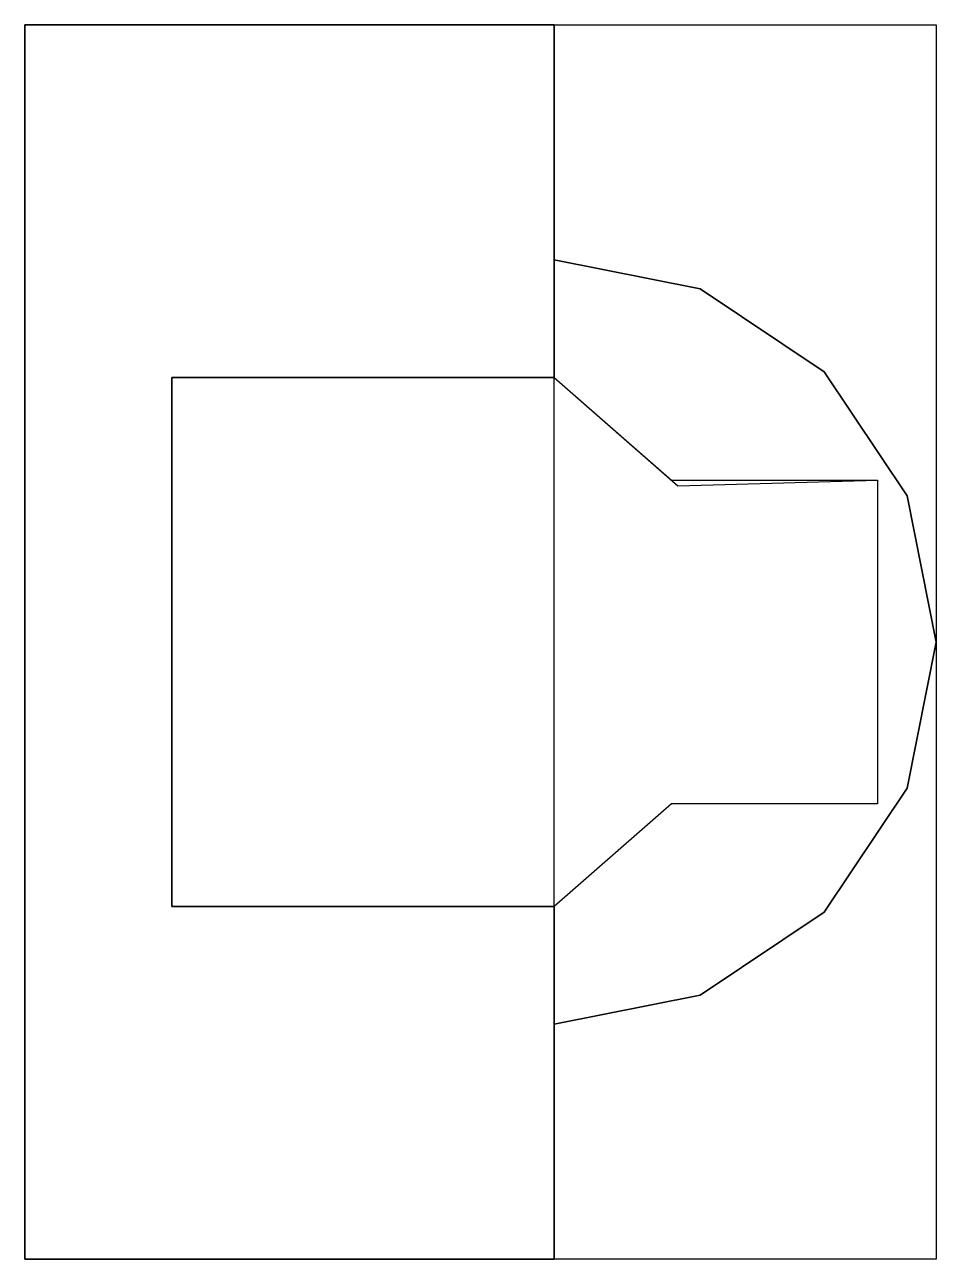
# Model space of a CAD drawing. Extents: x -15.5 to 15.5, y -21 to 21.
import ezdxf

# ---------------------------------------------------------------- set-up
doc = ezdxf.new("R2010")
doc.units = 0
for name, color, linetype in [('ACESSORIO', 253, 'CONTINUOUS'), ('ACESSORIO_DET', 251, 'CONTINUOUS'), ('CONTORNO', 2, 'CONTINUOUS')]:
    doc.layers.add(name, color=color, linetype=linetype)

msp = doc.modelspace()

# ---------------------------------------------------------------- linework, layer by layer
at = {"layer": 'ACESSORIO'}
for points in [[(-15.5, 21), (-15.5, 21, 2), (-15.5, 21)], [(-15.5, 21), (2.5, 21), (2.5, 21), (-15.5, 21)], [(-15.5, -21, 2), (-15.5, 21, 2), (-15.5, 21), (-15.5, -21)], [(2.5, 21), (2.5, 21, 2), (-15.5, 21, 2), (-15.5, 21)], [(2.5, 9, 2), (2.5, 21, 2), (2.5, 9, 2)], [(2.5, 9), (2.5, 9, 2), (2.5, 21, 2), (2.5, 21)], [(-10.5, -9, 2), (-10.5, 9, 2), (-10.5, -9, 2)], [(-10.5, -9), (-10.5, -9, 2), (-10.5, 9, 2), (-10.5, 9)], [(-10.5, 9), (-10.5, 9, 2), (2.5, 9, 2), (2.5, 9)], [(-10.5, -9), (-10.5, -9, 2), (2.5, -9, 2), (2.5, -9)], [(2.5, -9, 2), (2.5, -21, 2), (2.5, -9, 2)], [(2.5, -9), (2.5, -9, 2), (2.5, -21, 2), (2.5, -21)], [(-15.5, -21), (2.5, -21), (2.5, -21), (-15.5, -21)], [(2.5, -21), (2.5, -21, 2), (-15.5, -21, 2), (-15.5, -21)]]:
    msp.add_3dface(points, dxfattribs=at)
for points, invisible_edges in [([(-15.5, 21), (-15.5, -21), (-10.5, -9), (-10.5, 9)], 10), ([(-15.5, 21), (-10.5, 9), (2.5, 9), (2.5, 21)], 1), ([(7.475, 12.01, 1.5), (2.5, 13, 1.5), (2.5, 9, 1.5), (6.5, 5.5, 1.5)], 8), ([(11.692, 9.192, 1.5), (7.475, 12.01, 1.5), (6.5, 5.5, 1.5), (10, 5.5, 1.5)], 10), ([(14.51, 4.975, 1.5), (11.692, 9.192, 1.5), (10, 5.5, 1.5), (13.5, 5.5, 1.5)], 10), ([(15.5, 0, 1.5), (14.51, 4.975, 1.5), (13.5, 5.5, 1.5), (13.5, 0, 1.5)], 10), ([(14.51, -4.975, 1.5), (15.5, 0, 1.5), (13.5, 0, 1.5), (13.5, -5.5, 1.5)], 10), ([(11.692, -9.192, 1.5), (14.51, -4.975, 1.5), (13.5, -5.5, 1.5), (10, -5.5, 1.5)], 10), ([(2.5, -13, 1.5), (7.475, -12.01, 1.5), (6.5, -5.5, 1.5), (2.5, -9, 1.5)], 2), ([(7.475, -12.01, 1.5), (11.692, -9.192, 1.5), (10, -5.5, 1.5), (6.5, -5.5, 1.5)], 10), ([(-15.5, -21), (-10.5, -9), (2.5, -9), (2.5, -21)], 1)]:
    msp.add_3dface(points, dxfattribs=dict(at, invisible_edges=invisible_edges))
at = {"layer": 'ACESSORIO', "linetype": 'BYBLOCK'}
msp.add_3dface([(-15.5, -21, 2), (2.5, -21, 2), (2.5, 21, 2), (-15.5, 21, 2)], dxfattribs=at)
at = {"layer": 'ACESSORIO_DET'}
for points, invisible_edges in [([(2.5, 9, 1), (2.5, -9, 1), (-10.5, -9, 1), (-10.5, 9, 1)], 1), ([(6.71, 5.317, 1), (6.5, -5.5, 1), (2.5, -9, 1), (2.5, 9, 1)], 5), ([(13.5, 5.5, 1), (13.5, -5.5, 1), (6.5, -5.5, 1), (6.71, 5.317, 1)], 4)]:
    msp.add_3dface(points, dxfattribs=dict(at, invisible_edges=invisible_edges))
at = {"layer": 'CONTORNO', "linetype": 'BYBLOCK'}
msp.add_lwpolyline([(-15.5, 21), (15.5, 21), (15.5, -21), (-15.5, -21), (-15.5, 21)], dxfattribs=at)

# ---------------------------------------------------------------- meshes
at = {"layer": 'ACESSORIO'}
mesh = msp.add_polymesh((2, 9), dxfattribs=at)
for k, corner in enumerate([(2.5, -13, 1.5), (7.475, -12.01, 1.5), (11.692, -9.192, 1.5), (14.51, -4.975, 1.5), (15.5, 0, 1.5), (14.51, 4.975, 1.5), (11.692, 9.192, 1.5), (7.475, 12.01, 1.5), (2.5, 13, 1.5), (2.5, -13, 2), (7.475, -12.01, 2), (11.692, -9.192, 2), (14.51, -4.975, 2), (15.5, 0, 2), (14.51, 4.975, 2), (11.692, 9.192, 2), (7.475, 12.01, 2), (2.5, 13, 2)]):
    mesh.set_mesh_vertex(divmod(k, 9), corner)

doc.saveas('drawing.dxf')
